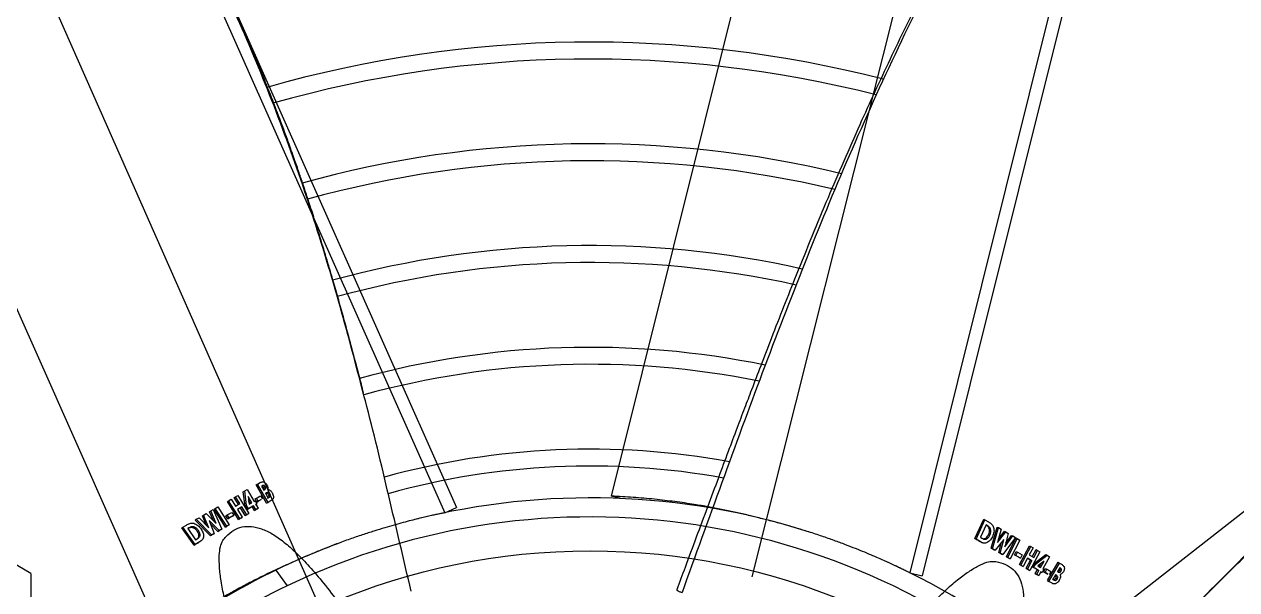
# Model space of a CAD drawing. Header units: millimetres. Extents: x 89978 to 501025, y -351975 to 835730.
# Drawn here: x 272104.1 to 272390.3, y -169393.1 to -169259.7 of the extents above; entities that cross this region are included whole.
import ezdxf

# ---------------------------------------------------------------- set-up
doc = ezdxf.new("R2010")
doc.units = ezdxf.units.MM
doc.header["$LTSCALE"] = 150
doc.linetypes.add('CENTER', pattern=[50.8, 31.75, -6.35, 6.35, -6.35])
doc.linetypes.add('DIVIDEX2', pattern=[63.5, 25.4, -12.7, 0, -12.7, 0, -12.7])
doc.layers.add('------00 Load Bank', color=3, linetype='Continuous')

# ---------------------------------------------------------------- blocks, each defined once
blk = doc.blocks.new('A$C02650c35')
at = {"color": 0, "linetype": 'Continuous', "lineweight": 25}
for p, q in [((248.76, 833.75), (391.28, 651.33)), ((146.09, 676.95), (370.9, 620.9)), ((145.37, 674.04), (370.18, 617.99)), ((367.7, 652.97), (367.9, 653.3)), ((367.7, 652.97), (367.83, 653.2)), ((372.01, 650.43), (367.7, 652.97)), ((367.83, 653.2), (367.96, 653.42)), ((367.9, 653.3), (368.16, 653.75)), ((372.21, 650.77), (367.9, 653.3)), ((367.96, 653.42), (368.16, 653.75)), ((369.05, 653.5), (368.96, 653.35)), ((368.96, 653.35), (369.9, 652.79)), ((369.54, 653.31), (369.75, 653.64)), ((369.9, 652.79), (369.98, 652.92)), ((369.9, 652.79), (369.98, 652.92)), ((371.44, 652.41), (371.64, 652.74)), ((365.87, 650.06), (366.05, 650.39)), ((367.96, 647.28), (365.87, 650.06)), ((366.05, 650.39), (366.37, 650.94)), ((368.13, 647.61), (366.05, 650.39)), ((366.37, 650.94), (369.22, 649.33)), ((369.14, 649.95), (369.33, 650.29)), ((369.86, 649.54), (369.14, 649.95)), ((369.33, 650.29), (369.73, 650.97)), ((370.06, 649.87), (369.33, 650.29)), ((369.52, 650.61), (369.7, 650.93)), ((369.7, 650.93), (369.9, 651.26)), ((370.1, 649.95), (369.86, 649.54)), ((369.86, 649.54), (370.06, 649.87)), ((369.9, 651.26), (370.62, 650.84)), ((370.06, 649.88), (370.46, 650.57)), ((370.46, 650.57), (370.06, 649.87)), ((370.69, 652.48), (370.62, 652.37)), ((370.62, 652.37), (371.72, 651.71)), ((371.72, 651.71), (371.8, 651.85)), ((371.72, 651.71), (371.8, 651.85)), ((372.01, 650.43), (372.21, 650.77)), ((372.65, 651.53), (372.21, 650.77)), ((363.94, 646.49), (364.26, 647.05)), ((364.26, 647.05), (365.96, 646.15)), ((364.71, 647.79), (364.88, 648.12)), ((366.4, 646.87), (364.71, 647.79)), ((364.88, 648.12), (365.2, 648.66)), ((366.57, 647.2), (364.88, 648.12)), ((365.2, 648.66), (369.59, 646.27)), ((365.96, 646.15), (366.57, 647.2)), ((368.92, 648.81), (367.43, 649.64)), ((367.43, 649.64), (368.54, 648.17)), ((367.96, 647.28), (368.13, 647.61)), ((368.75, 646.84), (367.96, 647.28)), ((368.73, 648.48), (368, 648.89)), ((368.93, 647.17), (368.13, 647.61)), ((368.54, 648.17), (368.92, 648.81)), ((369.11, 647.46), (368.75, 646.84)), ((368.75, 646.84), (368.93, 647.17)), ((369.65, 648.4), (368.93, 647.17)), ((369.46, 648.07), (369.11, 647.46)), ((369.22, 649.33), (369.37, 649.58)), ((369.37, 649.58), (370.09, 649.17)), ((369.46, 648.07), (369.65, 648.4)), ((370.35, 647.57), (369.46, 648.07)), ((370.54, 647.9), (369.65, 648.4)), ((369.9, 648.84), (370.09, 649.17)), ((370.09, 649.17), (369.95, 648.92)), ((369.95, 648.92), (370.84, 648.41)), ((370.35, 647.57), (370.54, 647.9)), ((370.5, 647.82), (370.35, 647.57)), ((370.65, 648.08), (370.5, 647.82)), ((370.84, 648.41), (370.54, 647.9)), ((370.65, 648.08), (370.84, 648.41)), ((363.78, 646.17), (363.94, 646.49)), ((368.19, 643.83), (363.78, 646.17)), ((368.36, 644.15), (363.94, 646.49)), ((365.33, 643.4), (365.96, 644.49)), ((365.96, 644.49), (366.7, 644.1)), ((366.7, 644.1), (366.07, 643.02)), ((366.54, 643.78), (366.7, 644.1)), ((367.36, 646.77), (366.75, 645.72)), ((366.75, 645.72), (368.68, 644.7)), ((367.19, 646.44), (366.77, 645.72)), ((367.19, 646.44), (367.36, 646.77)), ((369.11, 645.4), (367.19, 646.44)), ((369.28, 645.73), (367.36, 646.77)), ((368.51, 644.37), (368.19, 643.83)), ((368.19, 643.83), (368.36, 644.15)), ((368.68, 644.7), (368.36, 644.15)), ((368.51, 644.37), (368.68, 644.7)), ((369.41, 645.93), (369.11, 645.4)), ((369.11, 645.4), (369.28, 645.73)), ((369.59, 646.27), (369.28, 645.73)), ((369.41, 645.93), (369.59, 646.27)), ((360.52, 640.61), (360.87, 641.2)), ((360.87, 641.2), (364.06, 640.35)), ((361.34, 641.95), (361.49, 642.27)), ((363.18, 640.59), (361.34, 641.95)), ((361.49, 642.27), (361.84, 642.88)), ((364.06, 640.35), (361.49, 642.27)), ((361.84, 642.88), (365.88, 639.88)), ((361.95, 643.01), (362.1, 643.33)), ((366.42, 640.75), (361.95, 643.01)), ((362.1, 643.33), (362.44, 643.92)), ((366.57, 641.07), (362.1, 643.33)), ((362.44, 643.92), (366.9, 641.64)), ((365.17, 643.08), (365.33, 643.4)), ((365.91, 642.69), (365.17, 643.08)), ((366.07, 643.02), (365.33, 643.4)), ((366.54, 643.78), (365.91, 642.69)), ((365.91, 642.69), (366.07, 643.02)), ((366.75, 641.32), (366.42, 640.75)), ((366.9, 641.64), (366.57, 641.07)), ((366.75, 641.32), (366.9, 641.64)), ((359.38, 638.56), (359.51, 638.86)), ((364.36, 637.18), (359.38, 638.56)), ((359.51, 638.86), (359.88, 639.51)), ((364.5, 637.5), (359.51, 638.86)), ((359.88, 639.51), (363.06, 638.63)), ((360.38, 640.3), (360.52, 640.61)), ((362.23, 638.86), (360.38, 640.3)), ((363.06, 638.63), (360.52, 640.61)), ((365.52, 639.27), (362.28, 640.12)), ((362.28, 640.12), (364.86, 638.13)), ((365.38, 638.95), (362.97, 639.59)), ((365.74, 639.57), (365.38, 638.95)), ((365.38, 638.95), (365.52, 639.27)), ((365.88, 639.88), (365.52, 639.27)), ((365.74, 639.57), (365.88, 639.88)), ((366.42, 640.75), (366.57, 641.07)), ((357.56, 635.4), (357.68, 635.7)), ((357.56, 635.4), (357.64, 635.54)), ((362.12, 633.31), (357.56, 635.4)), ((357.68, 635.7), (358.16, 636.53)), ((362.24, 633.61), (357.68, 635.7)), ((359.02, 636.23), (358.87, 635.98)), ((358.87, 635.98), (361.8, 634.63)), ((358.9, 635.93), (359.02, 636.23)), ((359.83, 636.74), (359.95, 637.04)), ((361.16, 636.53), (361.29, 636.84)), ((364.72, 637.81), (364.36, 637.18)), ((364.36, 637.18), (364.5, 637.5)), ((364.86, 638.13), (364.5, 637.5)), ((364.72, 637.81), (364.86, 638.13)), ((361.8, 634.63), (361.99, 634.96)), ((362.36, 633.72), (362.12, 633.31)), ((362.12, 633.31), (362.24, 633.61)), ((362.72, 634.43), (362.24, 633.61)), ((362.59, 634.13), (362.36, 633.72)), ((362.59, 634.13), (362.72, 634.43)), ((370.18, 617.99), (370.9, 620.9)), ((127.48, 603.48), (352.1, 547.48)), ((357.24, 582.36), (357.24, 582.35)), ((352.65, 549.71), (352.1, 547.48)), ((143.11, 416.71), (354.77, 510.95)), ((355.99, 508.21), (354.77, 510.95)), ((144.33, 413.97), (355.99, 508.21)), ((367.73, 472.17), (367.74, 472.15)), ((367.74, 472.16), (367.8, 472.01)), ((369.53, 468.33), (373.23, 471.02)), ((351.41, 465.9), (352.53, 466.53)), ((351.79, 466.63), (351.6, 466.98)), ((352.53, 466.53), (352.45, 466.67)), ((352.53, 466.53), (352.45, 466.67)), ((353.15, 467.24), (353.59, 466.48)), ((369.23, 468.97), (370.46, 466.45)), ((349.24, 464.01), (348.98, 464.46)), ((349.17, 464.12), (348.98, 464.46)), ((349.3, 463.9), (349.17, 464.12)), ((353.59, 466.48), (349.24, 464.01)), ((349.43, 463.68), (349.24, 464.01)), ((349.43, 463.68), (349.3, 463.9)), ((353.78, 466.13), (349.43, 463.68)), ((349.64, 465.11), (349.73, 464.96)), ((349.73, 464.96), (350.68, 465.49)), ((350.06, 465.44), (349.87, 465.78)), ((350.68, 465.49), (350.61, 465.62)), ((350.68, 465.49), (350.61, 465.62)), ((351.34, 466.02), (351.41, 465.9)), ((352.01, 464.73), (352.73, 465.14)), ((352.2, 464.39), (352.01, 464.73)), ((352.57, 463.75), (352.18, 464.43)), ((352.38, 464.07), (352.2, 464.39)), ((353.29, 464.17), (352.57, 463.75)), ((352.76, 463.41), (352.57, 463.75)), ((353.48, 463.83), (352.76, 463.41)), ((353.29, 464.18), (352.89, 464.87)), ((352.89, 464.87), (353.29, 464.17)), ((353.2, 463.43), (353.92, 463.85)), ((353.25, 464.24), (353.48, 463.83)), ((353.48, 463.83), (353.29, 464.17)), ((353.78, 466.13), (353.59, 466.48)), ((353.92, 463.85), (354.06, 463.59)), ((354.11, 463.52), (353.92, 463.85)), ((354.06, 463.59), (354.95, 464.11)), ((354.95, 464.11), (355.24, 463.6)), ((355.14, 463.78), (354.95, 464.11)), ((355.14, 463.78), (355.29, 463.53)), ((350.53, 461.51), (353.34, 463.17)), ((350.84, 460.96), (350.53, 461.51)), ((354.29, 461.37), (350.84, 460.96)), ((351.04, 460.64), (350.84, 460.96)), ((354.49, 461.05), (351.04, 460.64)), ((351.91, 459.36), (356.18, 461.96)), ((353.64, 462.65), (352.18, 461.78)), ((352.18, 461.78), (354.01, 462)), ((353.84, 462.32), (353.11, 461.89)), ((353.34, 463.17), (353.2, 463.43)), ((354.01, 462), (353.64, 462.65)), ((355.07, 461.84), (354.29, 461.37)), ((354.49, 461.05), (354.29, 461.37)), ((355.24, 463.6), (354.36, 463.08)), ((354.36, 463.08), (355.07, 461.84)), ((354.55, 462.75), (354.36, 463.08)), ((355.26, 461.52), (354.49, 461.05)), ((355.44, 463.27), (354.55, 462.75)), ((354.55, 462.75), (354.91, 462.14)), ((356.49, 461.43), (354.63, 460.28)), ((356.69, 461.11), (354.83, 459.97)), ((354.91, 462.14), (355.26, 461.52)), ((355.26, 461.52), (355.07, 461.84)), ((355.44, 463.27), (355.24, 463.6)), ((355.29, 463.53), (355.44, 463.27)), ((356.18, 461.96), (356.49, 461.43)), ((356.38, 461.64), (356.18, 461.96)), ((356.38, 461.64), (356.69, 461.11)), ((356.69, 461.11), (356.49, 461.43)), ((352.22, 458.81), (351.91, 459.36)), ((353.86, 459.81), (352.22, 458.81)), ((352.42, 458.5), (352.22, 458.81)), ((354.06, 459.5), (352.42, 458.5)), ((352.84, 457.74), (354.47, 458.76)), ((357.4, 459.84), (353.16, 457.18)), ((357.6, 459.53), (353.36, 456.88)), ((354.47, 458.76), (353.86, 459.81)), ((354.63, 460.28), (355.23, 459.23)), ((354.83, 459.97), (354.63, 460.28)), ((354.83, 459.97), (355.25, 459.24)), ((355.23, 459.23), (357.08, 460.39)), ((355.91, 457.93), (356.61, 458.37)), ((356.53, 456.84), (355.91, 457.93)), ((356.61, 458.37), (357.23, 457.29)), ((356.81, 458.07), (356.61, 458.37)), ((356.81, 458.07), (357.44, 456.99)), ((357.08, 460.39), (357.4, 459.84)), ((357.28, 460.07), (357.08, 460.39)), ((357.28, 460.07), (357.6, 459.53)), ((357.6, 459.53), (357.4, 459.84)), ((353.16, 457.18), (352.84, 457.74)), ((353.36, 456.88), (353.16, 457.18)), ((354.64, 454.59), (358.84, 457.32)), ((359.17, 456.75), (354.98, 454.01)), ((359.37, 456.45), (355.18, 453.72)), ((355.24, 453.56), (359.85, 455.56)), ((357.23, 457.29), (356.53, 456.84)), ((356.73, 456.54), (356.53, 456.84)), ((357.44, 456.99), (356.73, 456.54)), ((357.44, 456.99), (357.23, 457.29)), ((358.84, 457.32), (359.17, 456.75)), ((359.04, 457.02), (358.84, 457.32)), ((359.04, 457.02), (359.37, 456.45)), ((359.37, 456.45), (359.17, 456.75)), ((359.85, 455.56), (360.21, 454.94)), ((360.06, 455.27), (359.85, 455.56)), ((360.06, 455.27), (360.41, 454.66)), ((354.98, 454.01), (354.64, 454.59)), ((355.18, 453.72), (354.98, 454.01)), ((355.59, 452.94), (355.24, 453.56)), ((358.54, 454.22), (355.59, 452.94)), ((355.79, 452.66), (355.59, 452.94)), ((357.89, 453.57), (355.79, 452.66)), ((356.2, 451.87), (358.54, 454.22)), ((359.53, 452.49), (356.55, 451.28)), ((357.18, 450.18), (359.53, 452.49)), ((361.23, 453.16), (357.55, 449.53)), ((361.43, 452.89), (357.75, 449.26)), ((360.21, 454.94), (357.85, 452.56)), ((357.85, 452.56), (360.87, 453.79)), ((360.41, 454.66), (358.65, 452.89)), ((360.41, 454.66), (360.21, 454.94)), ((360.87, 453.79), (361.23, 453.16)), ((361.07, 453.52), (360.87, 453.79)), ((361.07, 453.52), (361.43, 452.89)), ((361.43, 452.89), (361.23, 453.16)), ((356.55, 451.28), (356.2, 451.87)), ((356.75, 451), (356.55, 451.28)), ((358.92, 451.88), (356.75, 451)), ((357.55, 449.53), (357.18, 450.18)), ((357.75, 449.26), (357.55, 449.53)), ((359.73, 447.54), (362.36, 449.39)), ((360.4, 449.79), (360.2, 450.05)), ((362.36, 449.39), (362.17, 449.73)), ((362.99, 450.09), (363.47, 449.26)), ((363.2, 449.83), (362.99, 450.09)), ((363.2, 449.83), (363.43, 449.42)), ((363.43, 449.42), (363.67, 449.01)), ((359.37, 446.36), (358.9, 447.19)), ((359.55, 448.74), (359.35, 449)), ((363.47, 449.26), (359.37, 446.36)), ((363.67, 449.01), (359.57, 446.11)), ((359.59, 447.78), (359.73, 447.54)), ((359.79, 447.53), (359.59, 447.78)), ((363.67, 449.01), (363.47, 449.26)), ((359.57, 446.11), (359.37, 446.36)), ((359.57, 446.11), (359.49, 446.25)), ((173.68, 347.35), (385.16, 441.51)), ((370.3, 410.5), (672.07, 410.5)), ((370.3, 410.5), (672.07, 410.5))]:
    blk.add_line(p, q, dxfattribs=at)
at = {"color": 0, "linetype": 'DIVIDEX2', "ltscale": 0.5}
for p, q in [((120.72, 643.75), (371.12, 580.65)), ((143.59, 374.84), (379.74, 479.33))]:
    blk.add_line(p, q, dxfattribs=at)
at = {"color": 0, "linetype": 'Continuous'}
blk.add_line((370.3, 410.5), (268.33, 233.89), dxfattribs=at)
blk.add_line((370.3, 410.5), (268.33, 233.89), dxfattribs=at)
at = {"color": 0}
blk.add_line((370.3, 410.5), (674.7, 410.5), dxfattribs=at)
blk.add_line((370.3, 410.5), (674.7, 410.5), dxfattribs=at)
at = {"color": 0, "linetype": 'Continuous', "lineweight": 25, "flags": 128}
for points in [[(362.95, 634.83), (363.01, 634.99), (363.08, 635.14)], [(362.76, 450.49), (362.66, 450.63), (362.56, 450.76)]]:
    blk.add_lwpolyline(points, dxfattribs=at)
at = {"color": 0}
for radius in [441, 403, 399.8, 157.5]:
    blk.add_circle((522.5, 542.5), radius, dxfattribs=at)
at = {"color": 0, "linetype": 'CENTER'}
blk.add_circle((522.5, 542.5), 420, dxfattribs=at)
blk.add_circle((522.5, 542.5), 420, dxfattribs=at)
at = {"color": 0, "linetype": 'Continuous', "lineweight": 25}
for radius, start, end in [(165.5, 0.0003, 205.5882), (170, 124.2622, 155.731), (170, 162.2622, 194.0796), (170, 200.2614, 205.8676), (165.5, 205.5882, 216.0319), (170, 205.8676, 216.0319)]:
    blk.add_arc((522.5, 542.5), radius, start, end, dxfattribs=at)
at = {"color": 0}
for radius, start, end in [(277.5, 165.5549, 195.9667), (273.5, 165.7065, 195.8843), (253.5, 166.465, 195.5604), (249.5, 166.6173, 195.513), (229.5, 167.3942, 195.3579), (225.5, 167.5546, 195.3445), (205.5, 168.3996, 195.3621), (201.5, 168.5799, 195.3748), (181.5, 169.5657, 195.523), (177.5, 169.7845, 195.5733)]:
    blk.add_arc((522.5, 542.5), radius, start, end, dxfattribs=at)
at = {"color": 0, "linetype": 'Continuous', "lineweight": 25}
for points, knots in [([(378.79, 684.35), (373.83, 689.36), (363.52, 699.79), (347.3, 715.03), (330.13, 729.93), (312.58, 743.53), (294.87, 756.05), (277.12, 767.74), (259.11, 779.04), (241.22, 789.96), (229.37, 797.19), (223.58, 800.71)], [0, 0, 0, 0, 0.1081379, 0.2251135, 0.3413954, 0.4570616, 0.5657729, 0.6743483, 0.7829008, 0.8914823, 0.994843, 0.994843, 0.994843, 0.994843]), ([(378.79, 684.43), (378.31, 684.93), (376.37, 686.92), (372.96, 690.37), (368.51, 694.83), (363.93, 699.34), (359.48, 703.64), (355.2, 707.7), (351.29, 711.35), (347.67, 714.67), (344.56, 717.47), (341.97, 719.78), (339.54, 721.91), (336.88, 724.21), (333.64, 726.97), (328.1, 731.58), (320.44, 737.69), (310.84, 744.94), (301.45, 751.69), (292.47, 757.87), (285.45, 762.56), (279.96, 766.14), (275.53, 769.01), (270.28, 772.36), (264.16, 776.22), (257.22, 780.53), (249.46, 785.31), (240.91, 790.54), (232.27, 795.81), (226.48, 799.36), (223.82, 800.99)], [0, 0, 0, 0, 0.0105993, 0.042715, 0.074456, 0.1073437, 0.1413731, 0.1694151, 0.1979263, 0.223438, 0.2448649, 0.2622189, 0.2766961, 0.2944954, 0.3162608, 0.341978, 0.4051023, 0.466824, 0.5267457, 0.5825963, 0.6340774, 0.6563171, 0.6830925, 0.7149493, 0.751887, 0.7939052, 0.84012, 0.8912343, 0.9472267, 0.994836, 0.994836, 0.994836, 0.994836]), ([(147.89, 667.76), (150.8, 666.09), (157.01, 662.56), (166.15, 657.36), (174.94, 652.39), (182.64, 648.07), (189.25, 644.4), (197.21, 640), (207.02, 634.67), (219.96, 627.8), (233.99, 620.6), (249.11, 613.2), (265.02, 605.84), (281.99, 598.47), (296.34, 592.58), (307.38, 588.18), (314.51, 585.39), (321.03, 582.87), (326.56, 580.76), (331.49, 578.89), (336.34, 577.05), (341.8, 575), (347.99, 572.69), (354.73, 570.18), (361.78, 567.55), (368.29, 565.14), (372.41, 563.6), (374.16, 562.95)], [0.004054, 0.004054, 0.004054, 0.004054, 0.044055, 0.0892389, 0.1294144, 0.1645669, 0.1946506, 0.2196261, 0.2731864, 0.3280385, 0.3947317, 0.4616638, 0.5294155, 0.6044734, 0.683072, 0.7151603, 0.7467466, 0.7747501, 0.7989803, 0.8176563, 0.837837, 0.8611081, 0.8874794, 0.916906, 0.9473172, 0.9775846, 1, 1, 1, 1]), ([(147.97, 668.01), (155.86, 663.52), (171.93, 654.39), (196.27, 640.86), (221.11, 627.62), (246.25, 615.06), (271.65, 603.54), (297.28, 592.97), (323, 583.07), (348.88, 573.57), (366.18, 567.32), (374.83, 564.19)], [0.0040453, 0.0040453, 0.0040453, 0.0040453, 0.1120904, 0.224186, 0.3362006, 0.4480891, 0.5598872, 0.6697434, 0.7797254, 0.8898282, 1, 1, 1, 1]), ([(368.16, 653.75), (368.22, 653.85), (368.33, 654.04), (368.49, 654.2), (368.57, 654.27)], [0, 0, 0, 0, 0.500362, 1, 1, 1, 1]), ([(368.57, 654.27), (368.65, 654.33), (368.81, 654.43), (369.15, 654.46), (369.55, 654.4), (369.8, 654.27), (369.93, 654.2)], [0, 0, 0, 0, 0.2501559, 0.5006219, 0.7500624, 1, 1, 1, 1]), ([(369.75, 653.64), (369.71, 653.67), (369.63, 653.71), (369.51, 653.74), (369.4, 653.75), (369.27, 653.72), (369.14, 653.64), (369.08, 653.55), (369.05, 653.5)], [0, 0, 0, 0, 0.123522, 0.248139, 0.370579, 0.498886, 0.748791, 1, 1, 1, 1]), ([(369.54, 653.31), (369.48, 653.34), (369.37, 653.4), (369.22, 653.42), (369.15, 653.4), (369.11, 653.4)], [0, 0, 0, 0, 0.417609, 0.726108, 1, 1, 1, 1]), ([(369.85, 652.82), (369.85, 652.83), (369.87, 652.88), (369.84, 652.99), (369.77, 653.12), (369.66, 653.23), (369.58, 653.29), (369.54, 653.31)], [0, 0, 0, 0, 0.075084, 0.326607, 0.580052, 0.817178, 1, 1, 1, 1]), ([(369.98, 652.92), (370, 652.97), (370.06, 653.08), (370.07, 653.23), (370.02, 653.37), (369.96, 653.47), (369.86, 653.57), (369.79, 653.62), (369.75, 653.64)], [0, 0, 0, 0, 0.249435, 0.499226, 0.624652, 0.749536, 0.873948, 1, 1, 1, 1]), ([(369.93, 654.2), (369.97, 654.17), (370.05, 654.12), (370.2, 654.01), (370.37, 653.84), (370.51, 653.63), (370.56, 653.49), (370.59, 653.42)], [0, 0, 0, 0, 0.125463, 0.250126, 0.499927, 0.74927, 1, 1, 1, 1]), ([(370.59, 653.42), (370.68, 653.45), (370.87, 653.51), (371.21, 653.51), (371.59, 653.41), (371.83, 653.27), (371.95, 653.21)], [0, 0, 0, 0, 0.24872, 0.498434, 0.748708, 1, 1, 1, 1]), ([(371.44, 652.41), (371.35, 652.45), (371.21, 652.52), (371.02, 652.54), (370.84, 652.52), (370.71, 652.45), (370.66, 652.37), (370.64, 652.35)], [0, 0, 0, 0, 0.249514, 0.425336, 0.599722, 0.883024, 1, 1, 1, 1]), ([(371.64, 652.74), (371.59, 652.77), (371.48, 652.83), (371.3, 652.88), (371.14, 652.87), (370.97, 652.82), (370.81, 652.68), (370.73, 652.55), (370.69, 652.48)], [0, 0, 0, 0, 0.1241175, 0.2490173, 0.3744286, 0.499969, 0.7499595, 1, 1, 1, 1]), ([(371.8, 651.85), (371.87, 651.98), (371.96, 652.14), (371.96, 652.38), (371.9, 652.51), (371.79, 652.64), (371.69, 652.71), (371.64, 652.74)], [0, 0, 0, 0, 0.4959, 0.620732, 0.746414, 0.872582, 1, 1, 1, 1]), ([(371.95, 653.21), (372, 653.18), (372.18, 653.06), (372.42, 652.85), (372.63, 652.58), (372.76, 652.34), (372.82, 652.11), (372.8, 651.83), (372.71, 651.65), (372.65, 651.53)], [0, 0, 0, 0, 0.06266, 0.249252, 0.373609, 0.4986, 0.623723, 0.748551, 1, 1, 1, 1]), ([(371.6, 651.52), (371.67, 651.64), (371.76, 651.81), (371.75, 652.07), (371.67, 652.21), (371.57, 652.32), (371.48, 652.38), (371.44, 652.41)], [0, 0, 0, 0, 0.4999997, 0.6558672, 0.7767795, 0.8981386, 1, 1, 1, 1]), ([(391.66, 613.01), (389.74, 614.16), (386.14, 616.31), (381.45, 619.77), (377.61, 623.04), (374.46, 626.14), (371.92, 629.04), (369.95, 631.7), (368.53, 634.03), (367.63, 635.99), (367.39, 637.61), (367.71, 639.27), (368.34, 641.07), (369.71, 642.79), (371.61, 644.01), (374.01, 644.72), (376.89, 644.91), (380.25, 644.61), (384.07, 643.82), (388.4, 642.56), (393.29, 640.78), (397.9, 638.89), (400.87, 637.53), (402, 637.01)], [0, 0, 0, 0, 0.080739, 0.151235, 0.213353, 0.268442, 0.318269, 0.361669, 0.398556, 0.428698, 0.452315, 0.472715, 0.51153, 0.548468, 0.58504, 0.622842, 0.663507, 0.708451, 0.759052, 0.815438, 0.879842, 0.953818, 1, 1, 1, 1]), ([(358.16, 636.53), (358.31, 636.78), (358.55, 637.16), (359.01, 637.57), (359.48, 637.77), (360.01, 637.84), (360.75, 637.82), (361.3, 637.6), (361.67, 637.46)], [0, 0, 0, 0, 0.250193, 0.375675, 0.500989, 0.626133, 0.751199, 1, 1, 1, 1]), ([(359.83, 636.74), (359.67, 636.67), (359.4, 636.57), (359.11, 636.27), (358.98, 636.05), (358.9, 635.93)], [0, 0, 0, 0, 0.360895, 0.640408, 1, 1, 1, 1]), ([(359.95, 637.04), (359.84, 637), (359.63, 636.92), (359.3, 636.65), (359.13, 636.4), (359.02, 636.23)], [0, 0, 0, 0, 0.248415, 0.498726, 1, 1, 1, 1]), ([(361.16, 636.53), (361.05, 636.58), (360.76, 636.7), (360.29, 636.81), (359.97, 636.76), (359.83, 636.74)], [0, 0, 0, 0, 0.2451281, 0.6682379, 1, 1, 1, 1]), ([(361.29, 636.84), (361.06, 636.93), (360.73, 637.06), (360.27, 637.09), (360.06, 637.06), (359.95, 637.04)], [0, 0, 0, 0, 0.498415, 0.74902, 1, 1, 1, 1]), ([(362.04, 635.08), (362.07, 635.14), (362.15, 635.29), (362.14, 635.58), (361.99, 635.9), (361.73, 636.19), (361.43, 636.4), (361.23, 636.5), (361.16, 636.53)], [0, 0, 0, 0, 0.132586, 0.315673, 0.49897, 0.682297, 0.897512, 1, 1, 1, 1]), ([(361.99, 634.96), (362.07, 635.12), (362.2, 635.35), (362.28, 635.69), (362.24, 635.97), (362.09, 636.24), (361.8, 636.56), (361.49, 636.73), (361.29, 636.84)], [0, 0, 0, 0, 0.250156, 0.375667, 0.500586, 0.625527, 0.750593, 1, 1, 1, 1]), ([(361.67, 637.46), (361.99, 637.28), (362.47, 637), (362.92, 636.47), (363.13, 636.04), (363.21, 635.59), (363.07, 635.04), (362.86, 634.68), (362.72, 634.43)], [0, 0, 0, 0, 0.247987, 0.37312, 0.497401, 0.622314, 0.747638, 1, 1, 1, 1]), ([(362.94, 634.84), (362.91, 634.75), (362.81, 634.5), (362.68, 634.27), (362.59, 634.13)], [0, 0, 0, 0, 0.373961, 1, 1, 1, 1]), ([(370.18, 617.99), (370.17, 617.98), (370.16, 617.96), (370.08, 617.79), (369.95, 617.52), (369.76, 617.14), (369.5, 616.59), (369.13, 615.84), (368.65, 614.82), (368.09, 613.62), (367.45, 612.21), (366.74, 610.61), (365.96, 608.82), (365.13, 606.83), (364.24, 604.61), (363.3, 602.15), (362.31, 599.43), (361.29, 596.5), (360.35, 593.6), (359.5, 590.79), (358.73, 588.12), (357.97, 585.32), (357.48, 583.35), (357.24, 582.36)], [0, 0, 0, 0, 0.039164, 0.078335, 0.117506, 0.15674, 0.195974, 0.248275, 0.300595, 0.352915, 0.405217, 0.457516, 0.509834, 0.562151, 0.61445, 0.669131, 0.723831, 0.778531, 0.833211, 0.874869, 0.916526, 0.958263, 1, 1, 1, 1]), ([(357.24, 582.35), (357, 581.41), (356.53, 579.54), (355.85, 576.59), (355.21, 573.54), (354.61, 570.38), (353.98, 566.72), (353.48, 563.28), (353.09, 560.12), (352.82, 557.7), (352.58, 555.22), (352.38, 552.69), (352.22, 550.11), (352.14, 548.36), (352.1, 547.48)], [0, 0, 0, 0, 0.09594, 0.191903, 0.287866, 0.384015, 0.480164, 0.609768, 0.674639, 0.73951, 0.804594, 0.869678, 0.934839, 1, 1, 1, 1]), ([(374.14, 563.04), (374.14, 563), (374.17, 562.88), (374.28, 563), (374.43, 563.24), (374.55, 563.5), (374.69, 563.81), (374.78, 564.07), (374.83, 564.19)], [0, 0, 0, 0, 0.135434, 0.420815, 0.56492, 0.709342, 0.854637, 1, 1, 1, 1]), ([(355.99, 508.21), (356, 508.2), (356, 508.17), (356.04, 507.99), (356.1, 507.69), (356.19, 507.28), (356.31, 506.69), (356.49, 505.87), (356.74, 504.77), (357.04, 503.47), (357.4, 501.97), (357.82, 500.28), (358.32, 498.39), (358.89, 496.31), (359.56, 494.01), (360.33, 491.49), (361.22, 488.74), (362.22, 485.8), (363.26, 482.94), (364.32, 480.2), (365.36, 477.62), (366.49, 474.95), (367.32, 473.09), (367.73, 472.17)], [0, 0, 0, 0, 0.039164, 0.078335, 0.117506, 0.15674, 0.195974, 0.248275, 0.300595, 0.352915, 0.405217, 0.457516, 0.509834, 0.562151, 0.61445, 0.669131, 0.723831, 0.778531, 0.833211, 0.874869, 0.916526, 0.958263, 1, 1, 1, 1]), ([(374.53, 500.26), (367.02, 498.5), (352.02, 494.97), (336.42, 491.28), (328.39, 489.12), (327.8, 488.96)], [0, 0, 0, 0, 0.481211, 0.961441, 1, 1, 1, 1]), ([(374.53, 500.26), (367.02, 498.5), (352.02, 494.97), (336.42, 491.28), (328.39, 489.12), (327.8, 488.96)], [0, 0, 0, 0, 0.481211, 0.961441, 1, 1, 1, 1]), ([(327.73, 489.01), (327.06, 488.84), (324.36, 488.16), (319.67, 486.93), (313.58, 485.3), (307.39, 483.59), (301.44, 481.89), (295.78, 480.22), (290.67, 478.66), (285.98, 477.18), (282, 475.89), (278.71, 474.79), (275.65, 473.75), (272.32, 472.6), (268.32, 471.17), (261.56, 468.69), (252.43, 465.11), (241.35, 460.41), (230.81, 455.66), (220.97, 450.98), (213.4, 447.23), (207.55, 444.28), (202.86, 441.87), (197.32, 439), (190.93, 435.63), (183.72, 431.77), (175.71, 427.45), (166.9, 422.66), (158.01, 417.81), (152.04, 414.57), (149.3, 413.08)], [0, 0, 0, 0, 0.0105993, 0.042715, 0.074456, 0.1073437, 0.1413731, 0.1694151, 0.1979263, 0.223438, 0.2448649, 0.2622189, 0.2766961, 0.2944954, 0.3162608, 0.341978, 0.4051023, 0.466824, 0.5267457, 0.5825963, 0.6340774, 0.6563171, 0.6830925, 0.7149493, 0.751887, 0.7939052, 0.84012, 0.8912343, 0.9472267, 0.994836, 0.994836, 0.994836, 0.994836]), ([(327.8, 488.96), (320.98, 487.18), (306.79, 483.46), (285.49, 477.04), (264, 469.61), (243.45, 461.22), (223.74, 452.14), (204.75, 442.62), (185.95, 432.67), (167.56, 422.64), (155.37, 415.98), (149.42, 412.74)], [0, 0, 0, 0, 0.1081379, 0.2251135, 0.3413954, 0.4570616, 0.5657729, 0.6743483, 0.7829008, 0.8914823, 0.994843, 0.994843, 0.994843, 0.994843]), ([(396.02, 464.44), (394.06, 463.35), (390.4, 461.31), (385.06, 458.98), (380.31, 457.29), (376.04, 456.12), (372.26, 455.37), (368.98, 454.98), (366.25, 454.92), (364.1, 455.13), (362.57, 455.72), (361.3, 456.83), (360.06, 458.27), (359.25, 460.32), (359.14, 462.58), (359.74, 465.01), (361.01, 467.61), (362.94, 470.36), (365.54, 473.27), (368.8, 476.39), (372.78, 479.75), (376.72, 482.79), (379.38, 484.68), (380.4, 485.4)], [0, 0, 0, 0, 0.080739, 0.151235, 0.213353, 0.268442, 0.318269, 0.361669, 0.398556, 0.428698, 0.452315, 0.472715, 0.51153, 0.548468, 0.58504, 0.622842, 0.663507, 0.708451, 0.759052, 0.815438, 0.879842, 0.953818, 1, 1, 1, 1]), ([(367.74, 472.15), (368.13, 471.27), (368.91, 469.51), (370.19, 466.77), (371.56, 463.97), (373.04, 461.1), (374.8, 457.83), (376.51, 454.82), (378.15, 452.08), (379.43, 450.01), (380.77, 447.91), (382.17, 445.8), (383.63, 443.66), (384.65, 442.23), (385.16, 441.51)], [0, 0, 0, 0, 0.09594, 0.191903, 0.287866, 0.384015, 0.480164, 0.609768, 0.674639, 0.73951, 0.804594, 0.869678, 0.934839, 1, 1, 1, 1]), ([(350.49, 466.4), (350.51, 466.5), (350.55, 466.69), (350.72, 466.99), (351, 467.26), (351.23, 467.41), (351.35, 467.48)], [0, 0, 0, 0, 0.24872, 0.498434, 0.748708, 1, 1, 1, 1]), ([(351.6, 466.98), (351.54, 466.94), (351.44, 466.88), (351.31, 466.74), (351.23, 466.61), (351.2, 466.43), (351.24, 466.23), (351.31, 466.09), (351.34, 466.02)], [0, 0, 0, 0, 0.124117, 0.249017, 0.374429, 0.499969, 0.74996, 1, 1, 1, 1]), ([(351.35, 467.48), (351.4, 467.5), (351.59, 467.6), (351.89, 467.7), (352.23, 467.75), (352.5, 467.74), (352.74, 467.68), (352.97, 467.52), (353.08, 467.35), (353.15, 467.24)], [0, 0, 0, 0, 0.0626596, 0.2492517, 0.3736094, 0.4986, 0.6237231, 0.748551, 1, 1, 1, 1]), ([(351.79, 466.63), (351.71, 466.58), (351.58, 466.49), (351.46, 466.33), (351.39, 466.17), (351.39, 466.02), (351.43, 465.94), (351.44, 465.91)], [0, 0, 0, 0, 0.249514, 0.425336, 0.599722, 0.883024, 1, 1, 1, 1]), ([(352.45, 466.67), (352.37, 466.79), (352.28, 466.95), (352.07, 467.07), (351.93, 467.09), (351.76, 467.06), (351.65, 467), (351.6, 466.98)], [0, 0, 0, 0, 0.4959, 0.620732, 0.746414, 0.872582, 1, 1, 1, 1]), ([(352.64, 466.32), (352.56, 466.45), (352.47, 466.61), (352.24, 466.73), (352.08, 466.74), (351.92, 466.7), (351.83, 466.65), (351.79, 466.63)], [0, 0, 0, 0, 0.5, 0.655867, 0.776779, 0.898139, 1, 1, 1, 1]), ([(348.73, 465.08), (348.73, 465.17), (348.72, 465.37), (348.86, 465.68), (349.12, 465.99), (349.36, 466.14), (349.48, 466.22)], [0, 0, 0, 0, 0.250156, 0.500622, 0.750062, 1, 1, 1, 1]), ([(348.98, 464.46), (348.93, 464.56), (348.82, 464.75), (348.76, 464.97), (348.73, 465.08)], [0, 0, 0, 0, 0.500362, 1, 1, 1, 1]), ([(349.48, 466.22), (349.52, 466.24), (349.61, 466.28), (349.78, 466.36), (350.01, 466.42), (350.26, 466.43), (350.41, 466.41), (350.49, 466.4)], [0, 0, 0, 0, 0.1254634, 0.2501265, 0.4999272, 0.7492702, 1, 1, 1, 1]), ([(349.87, 465.78), (349.83, 465.76), (349.76, 465.72), (349.67, 465.63), (349.6, 465.54), (349.56, 465.41), (349.57, 465.26), (349.62, 465.16), (349.64, 465.11)], [0, 0, 0, 0, 0.123522, 0.248139, 0.370579, 0.498886, 0.748791, 1, 1, 1, 1]), ([(350.06, 465.44), (350, 465.4), (349.89, 465.34), (349.8, 465.21), (349.78, 465.14), (349.77, 465.11)], [0, 0, 0, 0, 0.417609, 0.726108, 1, 1, 1, 1]), ([(350.61, 465.62), (350.58, 465.67), (350.52, 465.77), (350.39, 465.86), (350.25, 465.89), (350.12, 465.88), (349.99, 465.85), (349.91, 465.8), (349.87, 465.78)], [0, 0, 0, 0, 0.249435, 0.499226, 0.624652, 0.749536, 0.873948, 1, 1, 1, 1]), ([(350.63, 465.46), (350.62, 465.47), (350.59, 465.51), (350.49, 465.54), (350.34, 465.54), (350.19, 465.5), (350.1, 465.46), (350.06, 465.44)], [0, 0, 0, 0, 0.075084, 0.326607, 0.580052, 0.817178, 1, 1, 1, 1]), ([(358.9, 447.19), (358.76, 447.45), (358.55, 447.85), (358.42, 448.45), (358.48, 448.95), (358.68, 449.45), (359.08, 450.08), (359.54, 450.45), (359.85, 450.69)], [0, 0, 0, 0, 0.250193, 0.375675, 0.500989, 0.626133, 0.751199, 1, 1, 1, 1]), ([(360.2, 450.05), (360.01, 449.91), (359.73, 449.68), (359.46, 449.3), (359.39, 449.1), (359.35, 449)], [0, 0, 0, 0, 0.498415, 0.74902, 1, 1, 1, 1]), ([(360.4, 449.79), (360.3, 449.72), (360.05, 449.54), (359.72, 449.18), (359.61, 448.87), (359.55, 448.74)], [0, 0, 0, 0, 0.245128, 0.668238, 1, 1, 1, 1]), ([(359.85, 450.69), (360.17, 450.88), (360.65, 451.16), (361.33, 451.28), (361.81, 451.25), (362.24, 451.1), (362.64, 450.7), (362.85, 450.33), (362.99, 450.09)], [0, 0, 0, 0, 0.247987, 0.37312, 0.497401, 0.622314, 0.747638, 1, 1, 1, 1]), ([(362.17, 449.73), (362.08, 449.88), (361.94, 450.1), (361.69, 450.34), (361.42, 450.44), (361.12, 450.45), (360.69, 450.36), (360.39, 450.18), (360.2, 450.05)], [0, 0, 0, 0, 0.2501565, 0.3756669, 0.5005863, 0.6255269, 0.750593, 1, 1, 1, 1]), ([(362.1, 449.83), (362.06, 449.89), (361.96, 450.03), (361.71, 450.17), (361.36, 450.19), (360.97, 450.11), (360.65, 449.96), (360.46, 449.83), (360.4, 449.79)], [0, 0, 0, 0, 0.132586, 0.315673, 0.49897, 0.682297, 0.897512, 1, 1, 1, 1]), ([(362.76, 450.49), (362.79, 450.45), (362.96, 450.24), (363.09, 450.01), (363.2, 449.83)], [0, 0, 0, 0, 0.218645, 1, 1, 1, 1]), ([(359.35, 449), (359.33, 448.89), (359.29, 448.66), (359.36, 448.24), (359.5, 447.97), (359.59, 447.78)], [0, 0, 0, 0, 0.248415, 0.498726, 1, 1, 1, 1]), ([(359.55, 448.74), (359.53, 448.58), (359.49, 448.29), (359.6, 447.89), (359.72, 447.66), (359.79, 447.53)], [0, 0, 0, 0, 0.360895, 0.640408, 1, 1, 1, 1]), ([(226.54, 280.9), (234.37, 285.49), (250.31, 294.84), (274.21, 309.15), (298.09, 324.05), (321.53, 339.54), (344.22, 355.78), (366.18, 372.68), (387.61, 390.01), (408.79, 407.67), (422.84, 419.53), (429.88, 425.46)], [0.0040453, 0.0040453, 0.0040453, 0.0040453, 0.1120904, 0.224186, 0.3362006, 0.4480891, 0.5598872, 0.6697434, 0.7797254, 0.8898282, 1, 1, 1, 1]), ([(226.72, 280.7), (229.61, 282.4), (235.78, 286), (244.85, 291.32), (253.55, 296.45), (261.15, 300.96), (267.63, 304.84), (275.42, 309.54), (284.94, 315.37), (297.36, 323.14), (310.61, 331.69), (324.58, 341.09), (338.91, 351.19), (353.77, 362.2), (366.05, 371.68), (375.37, 379.04), (381.36, 383.82), (386.8, 388.21), (391.4, 391.94), (395.48, 395.27), (399.5, 398.56), (404, 402.26), (409.1, 406.46), (414.65, 411.05), (420.44, 415.84), (425.79, 420.26), (429.18, 423.07), (430.62, 424.26)], [0.004054, 0.004054, 0.004054, 0.004054, 0.044055, 0.0892389, 0.1294144, 0.1645669, 0.1946506, 0.2196261, 0.2731864, 0.3280385, 0.3947317, 0.4616638, 0.5294155, 0.6044734, 0.683072, 0.7151603, 0.7467466, 0.7747501, 0.7989803, 0.8176563, 0.837837, 0.8611081, 0.8874794, 0.916906, 0.9473172, 0.9775846, 1, 1, 1, 1])]:
    blk.add_open_spline(points, degree=3, knots=knots, dxfattribs=at)

msp = doc.modelspace()

# ---------------------------------------------------------------- block references
at = {"layer": '------00 Load Bank', "rotation": 270}
msp.add_blockref('A$C02650c35', (271695.16, -169018.93), dxfattribs=at)

doc.saveas('drawing.dxf')
